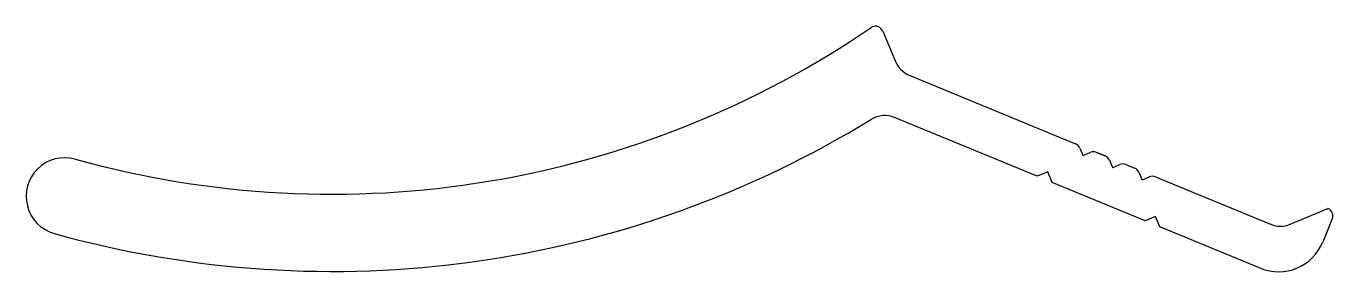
# Model space of a CAD drawing. Header units: inches. Extents: x -18.2 to 22.7, y 0.3 to 7.9.
import ezdxf

# ---------------------------------------------------------------- set-up
doc = ezdxf.new("R2010")
doc.units = ezdxf.units.IN
doc.header["$MEASUREMENT"] = 0
doc.layers.add('1', color=7, linetype='Continuous')

msp = doc.modelspace()

# ---------------------------------------------------------------- linework, layer by layer
at = {"layer": '1', "color": 7, "linetype": 'Continuous'}
for p, q in [((8.61, 7.777), (9.004, 6.833)), ((9.437, 6.401), (14.634, 4.261)), ((13.44, 3.245), (8.978, 5.082)), ((14.634, 4.261), (14.634, 4.261)), ((14.769, 4.126), (14.862, 3.903)), ((14.873, 3.899), (15.096, 3.992)), ((15.288, 3.992), (15.558, 3.881)), ((15.558, 3.881), (15.288, 3.992)), ((15.288, 3.992), (15.558, 3.881)), ((15.558, 3.881), (15.288, 3.992)), ((15.288, 3.992), (15.558, 3.881)), ((15.694, 3.746), (15.787, 3.522)), ((13.767, 3.381), (13.44, 3.245)), ((13.903, 3.054), (13.767, 3.381)), ((15.798, 3.518), (16.021, 3.611)), ((16.212, 3.611), (16.483, 3.5)), ((16.619, 3.365), (16.712, 3.141)), ((16.806, 1.859), (13.903, 3.054)), ((16.722, 3.137), (16.945, 3.23)), ((17.137, 3.231), (20.733, 1.75)), ((21.346, 1.751), (22.522, 2.241)), ((17.132, 1.995), (16.806, 1.859)), ((17.268, 1.668), (17.132, 1.995)), ((20.403, 0.378), (17.268, 1.668)), ((22.658, 1.915), (22.361, 1.193))]:
    msp.add_line(p, q, dxfattribs=at)
for centre, radius, start, end in [((-8.612, 32.619), 29.931, 254.4572, 304.3644), ((8.379, 7.681), 0.25, 22.62, 112.7772), ((9.742, 7.141), 0.8, 202.62, 247.62), ((-8.612, 32.619), 32.341, 254.4572, 301.4376), ((8.673, 4.342), 0.8, 67.62, 121.4376), ((14.539, 4.03), 0.25, 22.62, 67.62), ((-16.955, 2.621), 1.205, 74.4572, 254.4572), ((14.87, 3.906), 0.008, 202.62, 292.62), ((15.192, 3.761), 0.25, 67.62, 112.62), ((15.463, 3.649), 0.25, 22.62, 67.62), ((15.794, 3.525), 0.008, 202.62, 292.62), ((16.117, 3.38), 0.25, 67.62, 112.62), ((16.388, 3.269), 0.25, 22.62, 67.62), ((16.719, 3.144), 0.008, 202.62, 292.62), ((17.042, 2.999), 0.25, 67.62, 112.62), ((22.427, 2.01), 0.25, 337.62, 67.62), ((21.038, 2.489), 0.8, 247.62, 292.62), ((20.974, 1.765), 1.5, 247.62, 337.62)]:
    msp.add_arc(centre, radius, start, end, dxfattribs=at)

doc.saveas('drawing.dxf')
